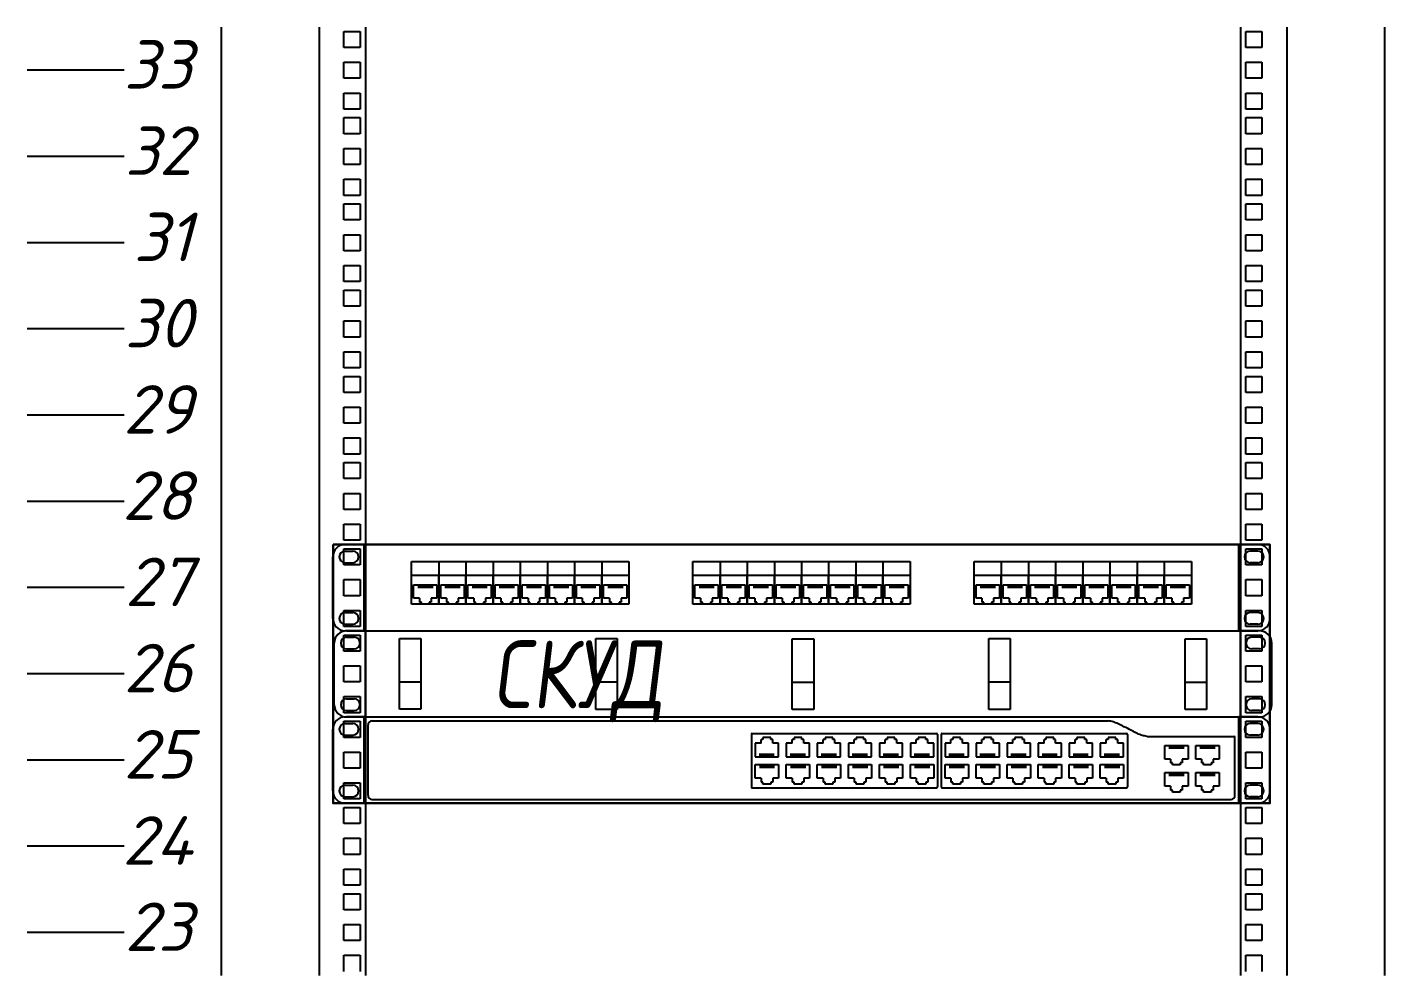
# Model space of a CAD drawing. Header units: millimetres. Extents: x -25459 to 1045457, y -66278 to 462905.
# Drawn here: x 714691 to 721691, y 38635 to 43495 of the extents above; entities that cross this region are included whole.
import ezdxf
from ezdxf.enums import TextEntityAlignment as Align

# ---------------------------------------------------------------- set-up
doc = ezdxf.new("R2010")
doc.units = ezdxf.units.MM
doc.layers.add('_СОТ', color=7, linetype='Continuous')
doc.layers.add('АП_АСУ_ОсновнаяТонкая', color=7, linetype='Continuous', lineweight=25)
doc.styles.add('ISOCPEUR', font='isocpeui.ttf', dxfattribs={"height": 250})
doc.styles.add('ISOCUPER', font='isocpeur.ttf', dxfattribs={"width": 0.85, "oblique": 7})

# ---------------------------------------------------------------- blocks, each defined once
blk = doc.blocks.new('*U77')
at = {"color": 0, "linetype": 'ByBlock', "lineweight": -2}
for p, q in [((0, 1500.15), (0, 1455.7)), ((50.5, 1500.15), (50.5, 1455.7)), ((74.5, 1500.15), (74.5, 1455.7)), ((525.5, 1500.15), (525.5, 1455.7)), ((549.5, 1500.15), (549.5, 1455.7)), ((600, 1455.7), (600, 1500.15)), ((63.35, 1489.65), (63.35, 1497.95)), ((63.35, 1497.95), (71.65, 1497.95)), ((71.65, 1497.95), (71.65, 1489.65)), ((528.35, 1489.65), (528.35, 1497.95)), ((528.35, 1497.95), (536.65, 1497.95)), ((536.65, 1497.95), (536.65, 1489.65)), ((71.65, 1489.65), (63.35, 1489.65)), ((536.65, 1489.65), (528.35, 1489.65)), ((-50, 1477.925), (-100, 1477.925)), ((63.35, 1473.775), (63.35, 1482.075)), ((63.35, 1482.075), (71.65, 1482.075)), ((71.65, 1482.075), (71.65, 1473.775)), ((528.35, 1473.775), (528.35, 1482.075)), ((528.35, 1482.075), (536.65, 1482.075)), ((536.65, 1482.075), (536.65, 1473.775)), ((71.65, 1473.775), (63.35, 1473.775)), ((536.65, 1473.775), (528.35, 1473.775)), ((63.35, 1457.9), (63.35, 1466.2)), ((63.35, 1466.2), (71.65, 1466.2)), ((71.65, 1466.2), (71.65, 1457.9)), ((528.35, 1457.9), (528.35, 1466.2)), ((528.35, 1466.2), (536.65, 1466.2)), ((536.65, 1466.2), (536.65, 1457.9)), ((71.65, 1457.9), (63.35, 1457.9)), ((536.65, 1457.9), (528.35, 1457.9)), ((0, 1455.7), (0, 1411.25)), ((50.5, 1455.7), (50.5, 1411.25)), ((63.35, 1445.2), (63.35, 1453.5)), ((63.35, 1453.5), (71.65, 1453.5)), ((71.65, 1453.5), (71.65, 1445.2)), ((74.5, 1455.7), (74.5, 1411.25)), ((525.5, 1455.7), (525.5, 1411.25)), ((528.35, 1445.2), (528.35, 1453.5)), ((528.35, 1453.5), (536.65, 1453.5)), ((536.65, 1453.5), (536.65, 1445.2)), ((549.5, 1455.7), (549.5, 1411.25)), ((600, 1411.25), (600, 1455.7)), ((71.65, 1445.2), (63.35, 1445.2)), ((536.65, 1445.2), (528.35, 1445.2)), ((63.35, 1429.325), (63.35, 1437.625)), ((63.35, 1437.625), (71.65, 1437.625)), ((71.65, 1437.625), (71.65, 1429.325)), ((528.35, 1429.325), (528.35, 1437.625)), ((528.35, 1437.625), (536.65, 1437.625)), ((536.65, 1437.625), (536.65, 1429.325)), ((-50, 1433.475), (-100, 1433.475)), ((71.65, 1429.325), (63.35, 1429.325)), ((536.65, 1429.325), (528.35, 1429.325)), ((63.35, 1413.45), (63.35, 1421.75)), ((63.35, 1421.75), (71.65, 1421.75)), ((71.65, 1421.75), (71.65, 1413.45)), ((528.35, 1413.45), (528.35, 1421.75)), ((528.35, 1421.75), (536.65, 1421.75)), ((536.65, 1421.75), (536.65, 1413.45)), ((0, 1411.25), (0, 1366.8)), ((50.5, 1411.25), (50.5, 1366.8)), ((71.65, 1413.45), (63.35, 1413.45)), ((63.35, 1400.75), (63.35, 1409.05)), ((63.35, 1409.05), (71.65, 1409.05)), ((71.65, 1409.05), (71.65, 1400.75)), ((74.5, 1411.25), (74.5, 1366.8)), ((525.5, 1411.25), (525.5, 1366.8)), ((536.65, 1413.45), (528.35, 1413.45)), ((528.35, 1400.75), (528.35, 1409.05)), ((528.35, 1409.05), (536.65, 1409.05)), ((536.65, 1409.05), (536.65, 1400.75)), ((549.5, 1411.25), (549.5, 1366.8)), ((600, 1366.8), (600, 1411.25)), ((71.65, 1400.75), (63.35, 1400.75)), ((536.65, 1400.75), (528.35, 1400.75)), ((63.35, 1384.875), (63.35, 1393.175)), ((63.35, 1393.175), (71.65, 1393.175)), ((71.65, 1393.175), (71.65, 1384.875)), ((528.35, 1384.875), (528.35, 1393.175)), ((528.35, 1393.175), (536.65, 1393.175)), ((536.65, 1393.175), (536.65, 1384.875)), ((-50, 1389.025), (-100, 1389.025)), ((71.65, 1384.875), (63.35, 1384.875)), ((536.65, 1384.875), (528.35, 1384.875)), ((63.35, 1369), (63.35, 1377.3)), ((63.35, 1377.3), (71.65, 1377.3)), ((71.65, 1377.3), (71.65, 1369)), ((528.35, 1369), (528.35, 1377.3)), ((528.35, 1377.3), (536.65, 1377.3)), ((536.65, 1377.3), (536.65, 1369)), ((0, 1366.8), (0, 1322.35)), ((50.5, 1366.8), (50.5, 1322.35)), ((71.65, 1369), (63.35, 1369)), ((74.5, 1366.8), (74.5, 1322.35)), ((525.5, 1366.8), (525.5, 1322.35)), ((536.65, 1369), (528.35, 1369)), ((549.5, 1366.8), (549.5, 1322.35)), ((600, 1322.35), (600, 1366.8)), ((63.35, 1356.3), (63.35, 1364.6)), ((63.35, 1364.6), (71.65, 1364.6)), ((71.65, 1364.6), (71.65, 1356.3)), ((528.35, 1356.3), (528.35, 1364.6)), ((528.35, 1364.6), (536.65, 1364.6)), ((536.65, 1364.6), (536.65, 1356.3)), ((71.65, 1356.3), (63.35, 1356.3)), ((536.65, 1356.3), (528.35, 1356.3)), ((-50, 1344.575), (-100, 1344.575)), ((63.35, 1340.425), (63.35, 1348.725)), ((63.35, 1348.725), (71.65, 1348.725)), ((71.65, 1348.725), (71.65, 1340.425)), ((528.35, 1340.425), (528.35, 1348.725)), ((528.35, 1348.725), (536.65, 1348.725)), ((536.65, 1348.725), (536.65, 1340.425)), ((71.65, 1340.425), (63.35, 1340.425)), ((536.65, 1340.425), (528.35, 1340.425)), ((63.35, 1324.55), (63.35, 1332.85)), ((63.35, 1332.85), (71.65, 1332.85)), ((71.65, 1332.85), (71.65, 1324.55)), ((528.35, 1324.55), (528.35, 1332.85)), ((528.35, 1332.85), (536.65, 1332.85)), ((536.65, 1332.85), (536.65, 1324.55)), ((71.65, 1324.55), (63.35, 1324.55)), ((536.65, 1324.55), (528.35, 1324.55)), ((0, 1322.35), (0, 1277.9)), ((50.5, 1322.35), (50.5, 1277.9)), ((63.35, 1311.85), (63.35, 1320.15)), ((63.35, 1320.15), (71.65, 1320.15)), ((71.65, 1320.15), (71.65, 1311.85)), ((74.5, 1322.35), (74.5, 1277.9)), ((525.5, 1322.35), (525.5, 1277.9)), ((528.35, 1311.85), (528.35, 1320.15)), ((528.35, 1320.15), (536.65, 1320.15)), ((536.65, 1320.15), (536.65, 1311.85)), ((549.5, 1322.35), (549.5, 1277.9)), ((600, 1277.9), (600, 1322.35)), ((71.65, 1311.85), (63.35, 1311.85)), ((536.65, 1311.85), (528.35, 1311.85)), ((63.35, 1295.975), (63.35, 1304.275)), ((63.35, 1304.275), (71.65, 1304.275)), ((71.65, 1304.275), (71.65, 1295.975)), ((528.35, 1295.975), (528.35, 1304.275)), ((528.35, 1304.275), (536.65, 1304.275)), ((536.65, 1304.275), (536.65, 1295.975)), ((-50, 1300.125), (-100, 1300.125)), ((71.65, 1295.975), (63.35, 1295.975)), ((536.65, 1295.975), (528.35, 1295.975)), ((63.35, 1280.1), (63.35, 1288.4)), ((63.35, 1288.4), (71.65, 1288.4)), ((71.65, 1288.4), (71.65, 1280.1)), ((528.35, 1280.1), (528.35, 1288.4)), ((528.35, 1288.4), (536.65, 1288.4)), ((536.65, 1288.4), (536.65, 1280.1)), ((0, 1277.9), (0, 1233.45)), ((50.5, 1277.9), (50.5, 1233.45)), ((71.65, 1280.1), (63.35, 1280.1)), ((63.35, 1267.4), (63.35, 1275.7)), ((63.35, 1275.7), (71.65, 1275.7)), ((71.65, 1275.7), (71.65, 1267.4)), ((74.5, 1277.9), (74.5, 1233.45)), ((525.5, 1277.9), (525.5, 1233.45)), ((536.65, 1280.1), (528.35, 1280.1)), ((528.35, 1267.4), (528.35, 1275.7)), ((528.35, 1275.7), (536.65, 1275.7)), ((536.65, 1275.7), (536.65, 1267.4)), ((549.5, 1277.9), (549.5, 1233.45)), ((600, 1233.45), (600, 1277.9)), ((71.65, 1267.4), (63.35, 1267.4)), ((536.65, 1267.4), (528.35, 1267.4)), ((-50, 1255.675), (-100, 1255.675)), ((63.35, 1251.525), (63.35, 1259.825)), ((63.35, 1259.825), (71.65, 1259.825)), ((71.65, 1259.825), (71.65, 1251.525)), ((528.35, 1251.525), (528.35, 1259.825)), ((528.35, 1259.825), (536.65, 1259.825)), ((536.65, 1259.825), (536.65, 1251.525)), ((71.65, 1251.525), (63.35, 1251.525)), ((536.65, 1251.525), (528.35, 1251.525)), ((63.35, 1235.65), (63.35, 1243.95)), ((63.35, 1243.95), (71.65, 1243.95)), ((71.65, 1243.95), (71.65, 1235.65)), ((528.35, 1235.65), (528.35, 1243.95)), ((528.35, 1243.95), (536.65, 1243.95)), ((536.65, 1243.95), (536.65, 1235.65)), ((0, 1233.45), (0, 1189)), ((50.5, 1233.45), (50.5, 1189)), ((71.65, 1235.65), (63.35, 1235.65)), ((74.5, 1233.45), (74.5, 1189)), ((525.5, 1233.45), (525.5, 1189)), ((536.65, 1235.65), (528.35, 1235.65)), ((549.5, 1233.45), (549.5, 1189)), ((600, 1189), (600, 1233.45)), ((63.35, 1222.95), (63.35, 1231.25)), ((63.35, 1231.25), (71.65, 1231.25)), ((71.65, 1231.25), (71.65, 1222.95)), ((528.35, 1222.95), (528.35, 1231.25)), ((528.35, 1231.25), (536.65, 1231.25)), ((536.65, 1231.25), (536.65, 1222.95)), ((71.65, 1222.95), (63.35, 1222.95)), ((536.65, 1222.95), (528.35, 1222.95)), ((-50, 1211.225), (-100, 1211.225)), ((63.35, 1207.075), (63.35, 1215.375)), ((63.35, 1215.375), (71.65, 1215.375)), ((71.65, 1215.375), (71.65, 1207.075)), ((528.35, 1207.075), (528.35, 1215.375)), ((528.35, 1215.375), (536.65, 1215.375)), ((536.65, 1215.375), (536.65, 1207.075)), ((71.65, 1207.075), (63.35, 1207.075)), ((536.65, 1207.075), (528.35, 1207.075)), ((63.35, 1191.2), (63.35, 1199.5)), ((63.35, 1199.5), (71.65, 1199.5)), ((71.65, 1199.5), (71.65, 1191.2)), ((528.35, 1191.2), (528.35, 1199.5)), ((528.35, 1199.5), (536.65, 1199.5)), ((536.65, 1199.5), (536.65, 1191.2)), ((71.65, 1191.2), (63.35, 1191.2)), ((536.65, 1191.2), (528.35, 1191.2)), ((0, 1189), (0, 1144.55)), ((50.5, 1189), (50.5, 1144.55)), ((63.35, 1178.5), (63.35, 1186.8)), ((63.35, 1186.8), (71.65, 1186.8)), ((71.65, 1186.8), (71.65, 1178.5)), ((74.5, 1189), (74.5, 1144.55)), ((525.5, 1189), (525.5, 1144.55)), ((528.35, 1178.5), (528.35, 1186.8)), ((528.35, 1186.8), (536.65, 1186.8)), ((536.65, 1186.8), (536.65, 1178.5)), ((549.5, 1189), (549.5, 1144.55)), ((600, 1144.55), (600, 1189)), ((71.65, 1178.5), (63.35, 1178.5)), ((536.65, 1178.5), (528.35, 1178.5)), ((63.35, 1162.625), (63.35, 1170.925)), ((63.35, 1170.925), (71.65, 1170.925)), ((71.65, 1170.925), (71.65, 1162.625)), ((528.35, 1162.625), (528.35, 1170.925)), ((528.35, 1170.925), (536.65, 1170.925)), ((536.65, 1170.925), (536.65, 1162.625)), ((-50, 1166.775), (-100, 1166.775)), ((71.65, 1162.625), (63.35, 1162.625)), ((536.65, 1162.625), (528.35, 1162.625)), ((63.35, 1146.75), (63.35, 1155.05)), ((63.35, 1155.05), (71.65, 1155.05)), ((71.65, 1155.05), (71.65, 1146.75)), ((528.35, 1146.75), (528.35, 1155.05)), ((528.35, 1155.05), (536.65, 1155.05)), ((536.65, 1155.05), (536.65, 1146.75)), ((0, 1144.55), (0, 1100.1)), ((50.5, 1144.55), (50.5, 1100.1)), ((71.65, 1146.75), (63.35, 1146.75)), ((63.35, 1134.05), (63.35, 1142.35)), ((63.35, 1142.35), (71.65, 1142.35)), ((71.65, 1142.35), (71.65, 1134.05)), ((74.5, 1144.55), (74.5, 1100.1)), ((525.5, 1144.55), (525.5, 1100.1)), ((536.65, 1146.75), (528.35, 1146.75)), ((528.35, 1134.05), (528.35, 1142.35)), ((528.35, 1142.35), (536.65, 1142.35)), ((536.65, 1142.35), (536.65, 1134.05)), ((549.5, 1144.55), (549.5, 1100.1)), ((600, 1100.1), (600, 1144.55)), ((71.65, 1134.05), (63.35, 1134.05)), ((536.65, 1134.05), (528.35, 1134.05)), ((-50, 1122.325), (-100, 1122.325)), ((63.35, 1118.175), (63.35, 1126.475)), ((63.35, 1126.475), (71.65, 1126.475)), ((71.65, 1126.475), (71.65, 1118.175)), ((528.35, 1118.175), (528.35, 1126.475)), ((528.35, 1126.475), (536.65, 1126.475)), ((536.65, 1126.475), (536.65, 1118.175)), ((71.65, 1118.175), (63.35, 1118.175)), ((536.65, 1118.175), (528.35, 1118.175)), ((63.35, 1102.3), (63.35, 1110.6)), ((63.35, 1110.6), (71.65, 1110.6)), ((71.65, 1110.6), (71.65, 1102.3)), ((528.35, 1102.3), (528.35, 1110.6)), ((528.35, 1110.6), (536.65, 1110.6)), ((536.65, 1110.6), (536.65, 1102.3)), ((0, 1100.1), (0, 1055.65)), ((50.5, 1100.1), (50.5, 1055.65)), ((71.65, 1102.3), (63.35, 1102.3)), ((74.5, 1100.1), (74.5, 1055.65)), ((525.5, 1100.1), (525.5, 1055.65)), ((536.65, 1102.3), (528.35, 1102.3)), ((549.5, 1100.1), (549.5, 1055.65)), ((600, 1055.65), (600, 1100.1)), ((63.35, 1089.6), (63.35, 1097.9)), ((63.35, 1097.9), (71.65, 1097.9)), ((71.65, 1097.9), (71.65, 1089.6)), ((528.35, 1089.6), (528.35, 1097.9)), ((528.35, 1097.9), (536.65, 1097.9)), ((536.65, 1097.9), (536.65, 1089.6)), ((71.65, 1089.6), (63.35, 1089.6)), ((536.65, 1089.6), (528.35, 1089.6)), ((63.35, 1073.725), (63.35, 1082.025)), ((63.35, 1082.025), (71.65, 1082.025)), ((71.65, 1082.025), (71.65, 1073.725)), ((528.35, 1073.725), (528.35, 1082.025)), ((528.35, 1082.025), (536.65, 1082.025)), ((536.65, 1082.025), (536.65, 1073.725)), ((-50, 1077.875), (-100, 1077.875)), ((71.65, 1073.725), (63.35, 1073.725)), ((536.65, 1073.725), (528.35, 1073.725)), ((63.35, 1057.85), (63.35, 1066.15)), ((63.35, 1066.15), (71.65, 1066.15)), ((71.65, 1066.15), (71.65, 1057.85)), ((528.35, 1057.85), (528.35, 1066.15)), ((528.35, 1066.15), (536.65, 1066.15)), ((536.65, 1066.15), (536.65, 1057.85)), ((71.65, 1057.85), (63.35, 1057.85)), ((536.65, 1057.85), (528.35, 1057.85)), ((0, 1055.65), (0, 1011.2)), ((50.5, 1055.65), (50.5, 1011.2)), ((63.35, 1045.15), (63.35, 1053.45)), ((63.35, 1053.45), (71.65, 1053.45)), ((71.65, 1053.45), (71.65, 1045.15)), ((74.5, 1055.65), (74.5, 1011.2)), ((525.5, 1055.65), (525.5, 1011.2)), ((528.35, 1045.15), (528.35, 1053.45)), ((528.35, 1053.45), (536.65, 1053.45)), ((536.65, 1053.45), (536.65, 1045.15)), ((549.5, 1055.65), (549.5, 1011.2)), ((600, 1011.2), (600, 1055.65)), ((71.65, 1045.15), (63.35, 1045.15)), ((536.65, 1045.15), (528.35, 1045.15)), ((63.35, 1029.275), (63.35, 1037.575)), ((63.35, 1037.575), (71.65, 1037.575)), ((71.65, 1037.575), (71.65, 1029.275)), ((528.35, 1029.275), (528.35, 1037.575)), ((528.35, 1037.575), (536.65, 1037.575)), ((536.65, 1037.575), (536.65, 1029.275)), ((-50, 1033.425), (-100, 1033.425)), ((71.65, 1029.275), (63.35, 1029.275)), ((536.65, 1029.275), (528.35, 1029.275)), ((63.35, 1013.4), (63.35, 1021.7)), ((63.35, 1021.7), (71.65, 1021.7)), ((71.65, 1021.7), (71.65, 1013.4)), ((528.35, 1013.4), (528.35, 1021.7)), ((528.35, 1021.7), (536.65, 1021.7)), ((536.65, 1021.7), (536.65, 1013.4))]:
    blk.add_line(p, q, dxfattribs=at)
blk = doc.blocks.new("19'' маркер юнита")
at = {"color": 0, "linetype": 'ByBlock', "lineweight": -2, "style": 'ISOCPEUR', "oblique": 15, "flags": 8}
blk.add_attdef('#', text='', height=25, dxfattribs=at).set_placement((35, 3), align=Align.MIDDLE_RIGHT)
blk = doc.blocks.new('*U75')
at = {"color": 0, "linetype": 'ByBlock', "lineweight": -2}
for p, q in [((164.69, 22.22), (174.5, 22.22)), ((174.5, -22.23), (174.5, 22.22)), ((174.5, 22.22), (625.5, 22.22)), ((625.5, -22.23), (625.5, 22.22)), ((635.31, 22.22), (625.5, 22.22)), ((158.34, -15.88), (158.34, 15.87)), ((164.69, 18.87), (168.65, 18.87)), ((635.31, 18.87), (631.35, 18.87)), ((641.66, -15.88), (641.66, 15.87)), ((164.69, 12.87), (168.65, 12.87)), ((199, 6.5), (199, 13.5)), ((199, 13.5), (213, 13.5)), ((213, 13.5), (213, 6.5)), ((213, 13.5), (227, 13.5)), ((227, 13.5), (227, 6.5)), ((227, 13.5), (241, 13.5)), ((241, 13.5), (241, 6.5)), ((241, 13.5), (255, 13.5)), ((255, 13.5), (255, 6.5)), ((255, 13.5), (269, 13.5)), ((269, 13.5), (269, 6.5)), ((269, 13.5), (283, 13.5)), ((283, 13.5), (283, 6.5)), ((283, 13.5), (297, 13.5)), ((297, 13.5), (297, 6.5)), ((297, 13.5), (311, 13.5)), ((311, 13.5), (311, 6.5)), ((344, 13.5), (358, 13.5)), ((344, 6.5), (344, 13.5)), ((358, 13.5), (372, 13.5)), ((358, 13.5), (358, 6.5)), ((372, 13.5), (386, 13.5)), ((372, 13.5), (372, 6.5)), ((386, 13.5), (400, 13.5)), ((386, 13.5), (386, 6.5)), ((400, 13.5), (414, 13.5)), ((400, 13.5), (400, 6.5)), ((414, 13.5), (428, 13.5)), ((414, 13.5), (414, 6.5)), ((428, 13.5), (442, 13.5)), ((428, 13.5), (428, 6.5)), ((442, 13.5), (456, 13.5)), ((442, 13.5), (442, 6.5)), ((456, 13.5), (456, 6.5)), ((489, 6.5), (489, 13.5)), ((489, 13.5), (503, 13.5)), ((503, 13.5), (503, 6.5)), ((503, 13.5), (517, 13.5)), ((517, 13.5), (517, 6.5)), ((517, 13.5), (531, 13.5)), ((531, 13.5), (531, 6.5)), ((531, 13.5), (545, 13.5)), ((545, 13.5), (545, 6.5)), ((545, 13.5), (559, 13.5)), ((559, 13.5), (559, 6.5)), ((559, 13.5), (573, 13.5)), ((573, 13.5), (573, 6.5)), ((573, 13.5), (587, 13.5)), ((587, 13.5), (587, 6.5)), ((587, 13.5), (601, 13.5)), ((601, 13.5), (601, 6.5)), ((635.31, 12.87), (631.35, 12.87)), ((199, 6.5), (213, 6.5)), ((199, -8.5), (199, 6.5)), ((200, -2), (200, 1.5)), ((200, -5.5), (200, 1.5)), ((200, 1.5), (212, 1.5)), ((202.5, 1.5), (202.5, -0.25)), ((203.5, 1.5), (203.5, -0.25)), ((204.5, 1.5), (204.5, -0.25)), ((205.5, 1.5), (205.5, -0.25)), ((206.5, 1.5), (206.5, -0.25)), ((207.5, 1.5), (207.5, -0.25)), ((208.5, 1.5), (208.5, -0.25)), ((209.5, 1.5), (209.5, -0.25)), ((212, 1.5), (212, -5.5)), ((213, 6.5), (227, 6.5)), ((213, -8.5), (213, 6.5)), ((213, 6.5), (213, -8.5)), ((214, -2), (214, 1.5)), ((214, -5.5), (214, 1.5)), ((214, 1.5), (226, 1.5)), ((216.5, 1.5), (216.5, -0.25)), ((217.5, 1.5), (217.5, -0.25)), ((218.5, 1.5), (218.5, -0.25)), ((219.5, 1.5), (219.5, -0.25)), ((220.5, 1.5), (220.5, -0.25)), ((221.5, 1.5), (221.5, -0.25)), ((222.5, 1.5), (222.5, -0.25)), ((223.5, 1.5), (223.5, -0.25)), ((226, 1.5), (226, -5.5)), ((227, 6.5), (241, 6.5)), ((227, -8.5), (227, 6.5)), ((227, 6.5), (227, -8.5)), ((228, -2), (228, 1.5)), ((228, -5.5), (228, 1.5)), ((228, 1.5), (240, 1.5)), ((230.5, 1.5), (230.5, -0.25)), ((231.5, 1.5), (231.5, -0.25)), ((232.5, 1.5), (232.5, -0.25)), ((233.5, 1.5), (233.5, -0.25)), ((234.5, 1.5), (234.5, -0.25)), ((235.5, 1.5), (235.5, -0.25)), ((236.5, 1.5), (236.5, -0.25)), ((237.5, 1.5), (237.5, -0.25)), ((240, 1.5), (240, -5.5)), ((241, 6.5), (255, 6.5)), ((241, -8.5), (241, 6.5)), ((241, 6.5), (241, -8.5)), ((242, -2), (242, 1.5)), ((242, -5.5), (242, 1.5)), ((242, 1.5), (254, 1.5)), ((244.5, 1.5), (244.5, -0.25)), ((245.5, 1.5), (245.5, -0.25)), ((246.5, 1.5), (246.5, -0.25)), ((247.5, 1.5), (247.5, -0.25)), ((248.5, 1.5), (248.5, -0.25)), ((249.5, 1.5), (249.5, -0.25)), ((250.5, 1.5), (250.5, -0.25)), ((251.5, 1.5), (251.5, -0.25)), ((254, 1.5), (254, -5.5)), ((255, 6.5), (255, -8.5)), ((255, 6.5), (269, 6.5)), ((255, -8.5), (255, 6.5)), ((256, -2), (256, 1.5)), ((256, -5.5), (256, 1.5)), ((256, 1.5), (268, 1.5)), ((258.5, 1.5), (258.5, -0.25)), ((259.5, 1.5), (259.5, -0.25)), ((260.5, 1.5), (260.5, -0.25)), ((261.5, 1.5), (261.5, -0.25)), ((262.5, 1.5), (262.5, -0.25)), ((263.5, 1.5), (263.5, -0.25)), ((264.5, 1.5), (264.5, -0.25)), ((265.5, 1.5), (265.5, -0.25)), ((268, 1.5), (268, -5.5)), ((269, 6.5), (269, -8.5)), ((269, 6.5), (283, 6.5)), ((269, -8.5), (269, 6.5)), ((270, -2), (270, 1.5)), ((270, -5.5), (270, 1.5)), ((270, 1.5), (282, 1.5)), ((272.5, 1.5), (272.5, -0.25)), ((273.5, 1.5), (273.5, -0.25)), ((274.5, 1.5), (274.5, -0.25)), ((275.5, 1.5), (275.5, -0.25)), ((276.5, 1.5), (276.5, -0.25)), ((277.5, 1.5), (277.5, -0.25)), ((278.5, 1.5), (278.5, -0.25)), ((279.5, 1.5), (279.5, -0.25)), ((282, 1.5), (282, -5.5)), ((283, 6.5), (297, 6.5)), ((283, -8.5), (283, 6.5)), ((283, 6.5), (283, -8.5)), ((284, -2), (284, 1.5)), ((284, -5.5), (284, 1.5)), ((284, 1.5), (296, 1.5)), ((286.5, 1.5), (286.5, -0.25)), ((287.5, 1.5), (287.5, -0.25)), ((288.5, 1.5), (288.5, -0.25)), ((289.5, 1.5), (289.5, -0.25)), ((290.5, 1.5), (290.5, -0.25)), ((291.5, 1.5), (291.5, -0.25)), ((292.5, 1.5), (292.5, -0.25)), ((293.5, 1.5), (293.5, -0.25)), ((296, 1.5), (296, -5.5)), ((297, 6.5), (297, -8.5)), ((297, 6.5), (311, 6.5)), ((297, -8.5), (297, 6.5)), ((298, -2), (298, 1.5)), ((298, -5.5), (298, 1.5)), ((298, 1.5), (310, 1.5)), ((300.5, 1.5), (300.5, -0.25)), ((301.5, 1.5), (301.5, -0.25)), ((302.5, 1.5), (302.5, -0.25)), ((303.5, 1.5), (303.5, -0.25)), ((304.5, 1.5), (304.5, -0.25)), ((305.5, 1.5), (305.5, -0.25)), ((306.5, 1.5), (306.5, -0.25)), ((307.5, 1.5), (307.5, -0.25)), ((310, 1.5), (310, -5.5)), ((311, 6.5), (311, -8.5)), ((344, 6.5), (358, 6.5)), ((344, -8.5), (344, 6.5)), ((345, -2), (345, 1.5)), ((345, -5.5), (345, 1.5)), ((345, 1.5), (357, 1.5)), ((347.5, 1.5), (347.5, -0.25)), ((348.5, 1.5), (348.5, -0.25)), ((349.5, 1.5), (349.5, -0.25)), ((350.5, 1.5), (350.5, -0.25)), ((351.5, 1.5), (351.5, -0.25)), ((352.5, 1.5), (352.5, -0.25)), ((353.5, 1.5), (353.5, -0.25)), ((354.5, 1.5), (354.5, -0.25)), ((357, 1.5), (357, -5.5)), ((358, 6.5), (358, -8.5)), ((358, 6.5), (372, 6.5)), ((358, -8.5), (358, 6.5)), ((359, -2), (359, 1.5)), ((359, -5.5), (359, 1.5)), ((359, 1.5), (371, 1.5)), ((361.5, 1.5), (361.5, -0.25)), ((362.5, 1.5), (362.5, -0.25)), ((363.5, 1.5), (363.5, -0.25)), ((364.5, 1.5), (364.5, -0.25)), ((365.5, 1.5), (365.5, -0.25)), ((366.5, 1.5), (366.5, -0.25)), ((367.5, 1.5), (367.5, -0.25)), ((368.5, 1.5), (368.5, -0.25)), ((371, 1.5), (371, -5.5)), ((372, 6.5), (372, -8.5)), ((372, 6.5), (386, 6.5)), ((372, -8.5), (372, 6.5)), ((373, -2), (373, 1.5)), ((373, -5.5), (373, 1.5)), ((373, 1.5), (385, 1.5)), ((375.5, 1.5), (375.5, -0.25)), ((376.5, 1.5), (376.5, -0.25)), ((377.5, 1.5), (377.5, -0.25)), ((378.5, 1.5), (378.5, -0.25)), ((379.5, 1.5), (379.5, -0.25)), ((380.5, 1.5), (380.5, -0.25)), ((381.5, 1.5), (381.5, -0.25)), ((382.5, 1.5), (382.5, -0.25)), ((385, 1.5), (385, -5.5)), ((386, 6.5), (386, -8.5)), ((386, 6.5), (400, 6.5)), ((386, -8.5), (386, 6.5)), ((387, -2), (387, 1.5)), ((387, -5.5), (387, 1.5)), ((387, 1.5), (399, 1.5)), ((389.5, 1.5), (389.5, -0.25)), ((390.5, 1.5), (390.5, -0.25)), ((391.5, 1.5), (391.5, -0.25)), ((392.5, 1.5), (392.5, -0.25)), ((393.5, 1.5), (393.5, -0.25)), ((394.5, 1.5), (394.5, -0.25)), ((395.5, 1.5), (395.5, -0.25)), ((396.5, 1.5), (396.5, -0.25)), ((399, 1.5), (399, -5.5)), ((400, 6.5), (414, 6.5)), ((400, -8.5), (400, 6.5)), ((400, 6.5), (400, -8.5)), ((401, -2), (401, 1.5)), ((401, -5.5), (401, 1.5)), ((401, 1.5), (413, 1.5)), ((403.5, 1.5), (403.5, -0.25)), ((404.5, 1.5), (404.5, -0.25)), ((405.5, 1.5), (405.5, -0.25)), ((406.5, 1.5), (406.5, -0.25)), ((407.5, 1.5), (407.5, -0.25)), ((408.5, 1.5), (408.5, -0.25)), ((409.5, 1.5), (409.5, -0.25)), ((410.5, 1.5), (410.5, -0.25)), ((413, 1.5), (413, -5.5)), ((414, 6.5), (428, 6.5)), ((414, -8.5), (414, 6.5)), ((414, 6.5), (414, -8.5)), ((415, -2), (415, 1.5)), ((415, -5.5), (415, 1.5)), ((415, 1.5), (427, 1.5)), ((417.5, 1.5), (417.5, -0.25)), ((418.5, 1.5), (418.5, -0.25)), ((419.5, 1.5), (419.5, -0.25)), ((420.5, 1.5), (420.5, -0.25)), ((421.5, 1.5), (421.5, -0.25)), ((422.5, 1.5), (422.5, -0.25)), ((423.5, 1.5), (423.5, -0.25)), ((424.5, 1.5), (424.5, -0.25)), ((427, 1.5), (427, -5.5)), ((428, 6.5), (428, -8.5)), ((428, 6.5), (442, 6.5)), ((428, -8.5), (428, 6.5)), ((429, -2), (429, 1.5)), ((429, -5.5), (429, 1.5)), ((429, 1.5), (441, 1.5)), ((431.5, 1.5), (431.5, -0.25)), ((432.5, 1.5), (432.5, -0.25)), ((433.5, 1.5), (433.5, -0.25)), ((434.5, 1.5), (434.5, -0.25)), ((435.5, 1.5), (435.5, -0.25)), ((436.5, 1.5), (436.5, -0.25)), ((437.5, 1.5), (437.5, -0.25)), ((438.5, 1.5), (438.5, -0.25)), ((441, 1.5), (441, -5.5)), ((442, 6.5), (456, 6.5)), ((442, -8.5), (442, 6.5)), ((442, 6.5), (442, -8.5)), ((443, -2), (443, 1.5)), ((443, -5.5), (443, 1.5)), ((443, 1.5), (455, 1.5)), ((445.5, 1.5), (445.5, -0.25)), ((446.5, 1.5), (446.5, -0.25)), ((447.5, 1.5), (447.5, -0.25)), ((448.5, 1.5), (448.5, -0.25)), ((449.5, 1.5), (449.5, -0.25)), ((450.5, 1.5), (450.5, -0.25)), ((451.5, 1.5), (451.5, -0.25)), ((452.5, 1.5), (452.5, -0.25)), ((455, 1.5), (455, -5.5)), ((456, 6.5), (456, -8.5)), ((489, 6.5), (503, 6.5)), ((489, -8.5), (489, 6.5)), ((490, -2), (490, 1.5)), ((490, -5.5), (490, 1.5)), ((490, 1.5), (502, 1.5)), ((492.5, 1.5), (492.5, -0.25)), ((493.5, 1.5), (493.5, -0.25)), ((494.5, 1.5), (494.5, -0.25)), ((495.5, 1.5), (495.5, -0.25)), ((496.5, 1.5), (496.5, -0.25)), ((497.5, 1.5), (497.5, -0.25)), ((498.5, 1.5), (498.5, -0.25)), ((499.5, 1.5), (499.5, -0.25)), ((502, 1.5), (502, -5.5)), ((503, 6.5), (517, 6.5)), ((503, -8.5), (503, 6.5)), ((503, 6.5), (503, -8.5)), ((504, -2), (504, 1.5)), ((504, -5.5), (504, 1.5)), ((504, 1.5), (516, 1.5)), ((506.5, 1.5), (506.5, -0.25)), ((507.5, 1.5), (507.5, -0.25)), ((508.5, 1.5), (508.5, -0.25)), ((509.5, 1.5), (509.5, -0.25)), ((510.5, 1.5), (510.5, -0.25)), ((511.5, 1.5), (511.5, -0.25)), ((512.5, 1.5), (512.5, -0.25)), ((513.5, 1.5), (513.5, -0.25)), ((516, 1.5), (516, -5.5)), ((517, 6.5), (531, 6.5)), ((517, -8.5), (517, 6.5)), ((517, 6.5), (517, -8.5)), ((518, -2), (518, 1.5)), ((518, -5.5), (518, 1.5)), ((518, 1.5), (530, 1.5)), ((520.5, 1.5), (520.5, -0.25)), ((521.5, 1.5), (521.5, -0.25)), ((522.5, 1.5), (522.5, -0.25)), ((523.5, 1.5), (523.5, -0.25)), ((524.5, 1.5), (524.5, -0.25)), ((525.5, 1.5), (525.5, -0.25)), ((526.5, 1.5), (526.5, -0.25)), ((527.5, 1.5), (527.5, -0.25)), ((530, 1.5), (530, -5.5)), ((531, 6.5), (545, 6.5)), ((531, -8.5), (531, 6.5)), ((531, 6.5), (531, -8.5)), ((532, -2), (532, 1.5)), ((532, -5.5), (532, 1.5)), ((532, 1.5), (544, 1.5)), ((534.5, 1.5), (534.5, -0.25)), ((535.5, 1.5), (535.5, -0.25)), ((536.5, 1.5), (536.5, -0.25)), ((537.5, 1.5), (537.5, -0.25)), ((538.5, 1.5), (538.5, -0.25)), ((539.5, 1.5), (539.5, -0.25)), ((540.5, 1.5), (540.5, -0.25)), ((541.5, 1.5), (541.5, -0.25)), ((544, 1.5), (544, -5.5)), ((545, 6.5), (545, -8.5)), ((545, 6.5), (559, 6.5)), ((545, -8.5), (545, 6.5)), ((546, -2), (546, 1.5)), ((546, -5.5), (546, 1.5)), ((546, 1.5), (558, 1.5)), ((548.5, 1.5), (548.5, -0.25)), ((549.5, 1.5), (549.5, -0.25)), ((550.5, 1.5), (550.5, -0.25)), ((551.5, 1.5), (551.5, -0.25)), ((552.5, 1.5), (552.5, -0.25)), ((553.5, 1.5), (553.5, -0.25)), ((554.5, 1.5), (554.5, -0.25)), ((555.5, 1.5), (555.5, -0.25)), ((558, 1.5), (558, -5.5)), ((559, 6.5), (559, -8.5)), ((559, 6.5), (573, 6.5)), ((559, -8.5), (559, 6.5)), ((560, -2), (560, 1.5)), ((560, -5.5), (560, 1.5)), ((560, 1.5), (572, 1.5)), ((562.5, 1.5), (562.5, -0.25)), ((563.5, 1.5), (563.5, -0.25)), ((564.5, 1.5), (564.5, -0.25)), ((565.5, 1.5), (565.5, -0.25)), ((566.5, 1.5), (566.5, -0.25)), ((567.5, 1.5), (567.5, -0.25)), ((568.5, 1.5), (568.5, -0.25)), ((569.5, 1.5), (569.5, -0.25)), ((572, 1.5), (572, -5.5)), ((573, 6.5), (587, 6.5)), ((573, -8.5), (573, 6.5)), ((573, 6.5), (573, -8.5)), ((574, -2), (574, 1.5)), ((574, -5.5), (574, 1.5)), ((574, 1.5), (586, 1.5)), ((576.5, 1.5), (576.5, -0.25)), ((577.5, 1.5), (577.5, -0.25)), ((578.5, 1.5), (578.5, -0.25)), ((579.5, 1.5), (579.5, -0.25)), ((580.5, 1.5), (580.5, -0.25)), ((581.5, 1.5), (581.5, -0.25)), ((582.5, 1.5), (582.5, -0.25)), ((583.5, 1.5), (583.5, -0.25)), ((586, 1.5), (586, -5.5)), ((587, 6.5), (587, -8.5)), ((587, 6.5), (601, 6.5)), ((587, -8.5), (587, 6.5)), ((588, -2), (588, 1.5)), ((588, -5.5), (588, 1.5)), ((588, 1.5), (600, 1.5)), ((590.5, 1.5), (590.5, -0.25)), ((591.5, 1.5), (591.5, -0.25)), ((592.5, 1.5), (592.5, -0.25)), ((593.5, 1.5), (593.5, -0.25)), ((594.5, 1.5), (594.5, -0.25)), ((595.5, 1.5), (595.5, -0.25)), ((596.5, 1.5), (596.5, -0.25)), ((597.5, 1.5), (597.5, -0.25)), ((600, 1.5), (600, -5.5)), ((601, 6.5), (601, -8.5)), ((203, -5.5), (200, -5.5)), ((203, -5.5), (203, -7.5)), ((209, -5.5), (209, -7.5)), ((212, -5.5), (209, -5.5)), ((217, -5.5), (214, -5.5)), ((217, -5.5), (217, -7.5)), ((223, -5.5), (223, -7.5)), ((226, -5.5), (223, -5.5)), ((231, -5.5), (228, -5.5)), ((231, -5.5), (231, -7.5)), ((237, -5.5), (237, -7.5)), ((240, -5.5), (237, -5.5)), ((245, -5.5), (242, -5.5)), ((245, -5.5), (245, -7.5)), ((251, -5.5), (251, -7.5)), ((254, -5.5), (251, -5.5)), ((259, -5.5), (256, -5.5)), ((259, -5.5), (259, -7.5)), ((265, -5.5), (265, -7.5)), ((268, -5.5), (265, -5.5)), ((273, -5.5), (270, -5.5)), ((273, -5.5), (273, -7.5)), ((279, -5.5), (279, -7.5)), ((282, -5.5), (279, -5.5)), ((287, -5.5), (284, -5.5)), ((287, -5.5), (287, -7.5)), ((293, -5.5), (293, -7.5)), ((296, -5.5), (293, -5.5)), ((301, -5.5), (298, -5.5)), ((301, -5.5), (301, -7.5)), ((307, -5.5), (307, -7.5)), ((310, -5.5), (307, -5.5)), ((348, -5.5), (345, -5.5)), ((348, -5.5), (348, -7.5)), ((354, -5.5), (354, -7.5)), ((357, -5.5), (354, -5.5)), ((362, -5.5), (359, -5.5)), ((362, -5.5), (362, -7.5)), ((368, -5.5), (368, -7.5)), ((371, -5.5), (368, -5.5)), ((376, -5.5), (373, -5.5)), ((376, -5.5), (376, -7.5)), ((382, -5.5), (382, -7.5)), ((385, -5.5), (382, -5.5)), ((390, -5.5), (387, -5.5)), ((390, -5.5), (390, -7.5)), ((396, -5.5), (396, -7.5)), ((399, -5.5), (396, -5.5)), ((404, -5.5), (401, -5.5)), ((404, -5.5), (404, -7.5)), ((410, -5.5), (410, -7.5)), ((413, -5.5), (410, -5.5)), ((418, -5.5), (415, -5.5)), ((418, -5.5), (418, -7.5)), ((424, -5.5), (424, -7.5)), ((427, -5.5), (424, -5.5)), ((432, -5.5), (429, -5.5)), ((432, -5.5), (432, -7.5)), ((438, -5.5), (438, -7.5)), ((441, -5.5), (438, -5.5)), ((446, -5.5), (443, -5.5)), ((446, -5.5), (446, -7.5)), ((452, -5.5), (452, -7.5)), ((455, -5.5), (452, -5.5)), ((493, -5.5), (490, -5.5)), ((493, -5.5), (493, -7.5)), ((499, -5.5), (499, -7.5)), ((502, -5.5), (499, -5.5)), ((507, -5.5), (504, -5.5)), ((507, -5.5), (507, -7.5)), ((513, -5.5), (513, -7.5)), ((516, -5.5), (513, -5.5)), ((521, -5.5), (518, -5.5)), ((521, -5.5), (521, -7.5)), ((527, -5.5), (527, -7.5)), ((530, -5.5), (527, -5.5)), ((535, -5.5), (532, -5.5)), ((535, -5.5), (535, -7.5)), ((541, -5.5), (541, -7.5)), ((544, -5.5), (541, -5.5)), ((549, -5.5), (546, -5.5)), ((549, -5.5), (549, -7.5)), ((555, -5.5), (555, -7.5)), ((558, -5.5), (555, -5.5)), ((563, -5.5), (560, -5.5)), ((563, -5.5), (563, -7.5)), ((569, -5.5), (569, -7.5)), ((572, -5.5), (569, -5.5)), ((577, -5.5), (574, -5.5)), ((577, -5.5), (577, -7.5)), ((583, -5.5), (583, -7.5)), ((586, -5.5), (583, -5.5)), ((591, -5.5), (588, -5.5)), ((591, -5.5), (591, -7.5)), ((597, -5.5), (597, -7.5)), ((600, -5.5), (597, -5.5)), ((164.69, -12.88), (168.65, -12.88)), ((213, -8.5), (199, -8.5)), ((204, -7.5), (203, -7.5)), ((204, -8.5), (204, -7.5)), ((208, -8.5), (204, -8.5)), ((208, -7.5), (208, -8.5)), ((209, -7.5), (208, -7.5)), ((227, -8.5), (213, -8.5)), ((218, -7.5), (217, -7.5)), ((218, -8.5), (218, -7.5)), ((222, -8.5), (218, -8.5)), ((222, -7.5), (222, -8.5)), ((223, -7.5), (222, -7.5)), ((241, -8.5), (227, -8.5)), ((232, -7.5), (231, -7.5)), ((232, -8.5), (232, -7.5)), ((236, -8.5), (232, -8.5)), ((236, -7.5), (236, -8.5)), ((237, -7.5), (236, -7.5)), ((255, -8.5), (241, -8.5)), ((246, -7.5), (245, -7.5)), ((246, -8.5), (246, -7.5)), ((250, -8.5), (246, -8.5)), ((250, -7.5), (250, -8.5)), ((251, -7.5), (250, -7.5)), ((269, -8.5), (255, -8.5)), ((260, -7.5), (259, -7.5)), ((260, -8.5), (260, -7.5)), ((264, -8.5), (260, -8.5)), ((264, -7.5), (264, -8.5)), ((265, -7.5), (264, -7.5)), ((283, -8.5), (269, -8.5)), ((274, -7.5), (273, -7.5)), ((274, -8.5), (274, -7.5)), ((278, -8.5), (274, -8.5)), ((278, -7.5), (278, -8.5)), ((279, -7.5), (278, -7.5)), ((297, -8.5), (283, -8.5)), ((288, -7.5), (287, -7.5)), ((288, -8.5), (288, -7.5)), ((292, -8.5), (288, -8.5)), ((292, -7.5), (292, -8.5)), ((293, -7.5), (292, -7.5)), ((311, -8.5), (297, -8.5)), ((302, -7.5), (301, -7.5)), ((302, -8.5), (302, -7.5)), ((306, -8.5), (302, -8.5)), ((306, -7.5), (306, -8.5)), ((307, -7.5), (306, -7.5)), ((358, -8.5), (344, -8.5)), ((349, -7.5), (348, -7.5)), ((349, -8.5), (349, -7.5)), ((353, -8.5), (349, -8.5)), ((353, -7.5), (353, -8.5)), ((354, -7.5), (353, -7.5)), ((372, -8.5), (358, -8.5)), ((363, -7.5), (362, -7.5)), ((363, -8.5), (363, -7.5)), ((367, -8.5), (363, -8.5)), ((367, -7.5), (367, -8.5)), ((368, -7.5), (367, -7.5)), ((386, -8.5), (372, -8.5)), ((377, -7.5), (376, -7.5)), ((377, -8.5), (377, -7.5)), ((381, -8.5), (377, -8.5)), ((381, -7.5), (381, -8.5)), ((382, -7.5), (381, -7.5)), ((400, -8.5), (386, -8.5)), ((391, -7.5), (390, -7.5)), ((391, -8.5), (391, -7.5)), ((395, -8.5), (391, -8.5)), ((395, -7.5), (395, -8.5)), ((396, -7.5), (395, -7.5)), ((414, -8.5), (400, -8.5)), ((405, -7.5), (404, -7.5)), ((405, -8.5), (405, -7.5)), ((409, -8.5), (405, -8.5)), ((409, -7.5), (409, -8.5)), ((410, -7.5), (409, -7.5)), ((428, -8.5), (414, -8.5)), ((419, -7.5), (418, -7.5)), ((419, -8.5), (419, -7.5)), ((423, -8.5), (419, -8.5)), ((423, -7.5), (423, -8.5)), ((424, -7.5), (423, -7.5)), ((442, -8.5), (428, -8.5)), ((433, -7.5), (432, -7.5)), ((433, -8.5), (433, -7.5)), ((437, -8.5), (433, -8.5)), ((437, -7.5), (437, -8.5)), ((438, -7.5), (437, -7.5)), ((456, -8.5), (442, -8.5)), ((447, -7.5), (446, -7.5)), ((447, -8.5), (447, -7.5)), ((451, -8.5), (447, -8.5)), ((451, -7.5), (451, -8.5)), ((452, -7.5), (451, -7.5)), ((503, -8.5), (489, -8.5)), ((494, -7.5), (493, -7.5)), ((494, -8.5), (494, -7.5)), ((498, -8.5), (494, -8.5)), ((498, -7.5), (498, -8.5)), ((499, -7.5), (498, -7.5)), ((517, -8.5), (503, -8.5)), ((508, -7.5), (507, -7.5)), ((508, -8.5), (508, -7.5)), ((512, -8.5), (508, -8.5)), ((512, -7.5), (512, -8.5)), ((513, -7.5), (512, -7.5)), ((531, -8.5), (517, -8.5)), ((522, -7.5), (521, -7.5)), ((522, -8.5), (522, -7.5)), ((526, -8.5), (522, -8.5)), ((526, -7.5), (526, -8.5)), ((527, -7.5), (526, -7.5)), ((545, -8.5), (531, -8.5)), ((536, -7.5), (535, -7.5)), ((536, -8.5), (536, -7.5)), ((540, -8.5), (536, -8.5)), ((540, -7.5), (540, -8.5)), ((541, -7.5), (540, -7.5)), ((559, -8.5), (545, -8.5)), ((550, -7.5), (549, -7.5)), ((550, -8.5), (550, -7.5)), ((554, -8.5), (550, -8.5)), ((554, -7.5), (554, -8.5)), ((555, -7.5), (554, -7.5)), ((573, -8.5), (559, -8.5)), ((564, -7.5), (563, -7.5)), ((564, -8.5), (564, -7.5)), ((568, -8.5), (564, -8.5)), ((568, -7.5), (568, -8.5)), ((569, -7.5), (568, -7.5)), ((587, -8.5), (573, -8.5)), ((578, -7.5), (577, -7.5)), ((578, -8.5), (578, -7.5)), ((582, -8.5), (578, -8.5)), ((582, -7.5), (582, -8.5)), ((583, -7.5), (582, -7.5)), ((601, -8.5), (587, -8.5)), ((592, -7.5), (591, -7.5)), ((592, -8.5), (592, -7.5)), ((596, -8.5), (592, -8.5)), ((596, -7.5), (596, -8.5)), ((597, -7.5), (596, -7.5)), ((635.31, -12.88), (631.35, -12.88)), ((164.69, -18.88), (168.65, -18.88)), ((635.31, -18.88), (631.35, -18.88)), ((174.5, -22.23), (164.69, -22.23)), ((174.5, -22.23), (625.5, -22.23)), ((625.5, -22.23), (635.31, -22.23))]:
    blk.add_line(p, q, dxfattribs=at)
for centre, radius, start, end in [((164.69, 15.87), 6.35, 90, 180), ((635.31, 15.87), 6.35, 0, 90), ((164.69, 15.87), 3, 90, 270), ((168.65, 15.87), 3, 270, 90), ((631.35, 15.87), 3, 90, 270), ((635.31, 15.87), 3, 270, 90), ((164.69, -15.88), 3, 90, 270), ((168.65, -15.88), 3, 270, 90), ((631.35, -15.88), 3, 90, 270), ((635.31, -15.88), 3, 270, 90), ((164.69, -15.88), 6.35, 180, 270), ((635.31, -15.88), 6.35, 270, 0)]:
    blk.add_arc(centre, radius, start, end, dxfattribs=at)
at = {"color": 0, "lineweight": -2, "style": 'ISOCPEUR', "oblique": 15, "flags": 8}
blk.add_attdef('НАИМЕНОВАНИЕ', text='', height=25, dxfattribs=at).set_placement((750, 10.69), align=Align.MIDDLE_LEFT)
blk = doc.blocks.new('*U74')
at = {"color": 0, "linetype": 'ByBlock', "lineweight": -2}
for p, q in [((164.69, 22.22), (174.5, 22.22)), ((174.5, 22.22), (625.5, 22.22)), ((174.5, -22.23), (174.5, 22.22)), ((635.31, 22.22), (625.5, 22.22)), ((625.5, -22.23), (625.5, 22.22)), ((158.34, -15.88), (158.34, 15.87)), ((164.69, 18.87), (168.65, 18.87)), ((191.9, 18.31), (202.93, 18.31)), ((191.9, -18.19), (191.9, 18.31)), ((202.93, 18.31), (202.93, -18.19)), ((293.19, 18.19), (304.22, 18.19)), ((293.19, -18.31), (293.19, 18.19)), ((304.22, 18.19), (304.22, -18.31)), ((394.48, 18.06), (405.52, 18.06)), ((394.48, -18.44), (394.48, 18.06)), ((405.52, 18.06), (405.52, -18.44)), ((495.78, 18.19), (506.81, 18.19)), ((495.78, -18.31), (495.78, 18.19)), ((506.81, 18.19), (506.81, -18.31)), ((597.07, 18.07), (608.1, 18.07)), ((597.07, -18.44), (597.07, 18.07)), ((608.1, 18.07), (608.1, -18.44)), ((635.31, 18.87), (631.35, 18.87)), ((641.66, -15.88), (641.66, 15.87)), ((164.69, 12.87), (168.65, 12.87)), ((635.31, 12.87), (631.35, 12.87)), ((191.9, -4.03), (202.93, -4.03)), ((293.19, -4.15), (304.22, -4.15)), ((394.48, -4.28), (405.52, -4.28)), ((495.78, -4.15), (506.81, -4.15)), ((597.07, -4.27), (608.1, -4.27)), ((164.69, -12.88), (168.65, -12.88)), ((635.31, -12.88), (631.35, -12.88)), ((164.69, -18.88), (168.65, -18.88)), ((202.93, -18.19), (191.9, -18.19)), ((304.22, -18.31), (293.19, -18.31)), ((405.52, -18.44), (394.48, -18.44)), ((506.81, -18.31), (495.78, -18.31)), ((608.1, -18.44), (597.07, -18.44)), ((635.31, -18.88), (631.35, -18.88)), ((174.5, -22.23), (164.69, -22.23)), ((174.5, -22.23), (625.5, -22.23)), ((625.5, -22.23), (635.31, -22.23))]:
    blk.add_line(p, q, dxfattribs=at)
for centre, radius, start, end in [((164.69, 15.87), 6.35, 90, 180), ((635.31, 15.87), 6.35, 0, 90), ((164.69, 15.87), 3, 90, 270), ((168.65, 15.87), 3, 270, 90), ((631.35, 15.87), 3, 90, 270), ((635.31, 15.87), 3, 270, 90), ((164.69, -15.88), 3, 90, 270), ((168.65, -15.88), 3, 270, 90), ((631.35, -15.88), 3, 90, 270), ((635.31, -15.88), 3, 270, 90), ((164.69, -15.88), 6.35, 180, 270), ((635.31, -15.88), 6.35, 270, 0)]:
    blk.add_arc(centre, radius, start, end, dxfattribs=at)
at = {"color": 0, "lineweight": -2, "style": 'ISOCPEUR', "oblique": 15, "flags": 8}
blk.add_attdef('НАИМЕНОВАНИЕ', text='', height=25, dxfattribs=at).set_placement((750, 10.43), align=Align.MIDDLE_LEFT)
blk = doc.blocks.new("19'' коннектор 8P8C")
at = {"color": 0, "linetype": 'ByBlock', "lineweight": -2}
for p, q in [((-6, 6.5), (-6, 10)), ((-6, 3), (-6, 10)), ((-6, 10), (6, 10)), ((-3.5, 10), (-3.5, 8.25)), ((-2.5, 10), (-2.5, 8.25)), ((-1.5, 10), (-1.5, 8.25)), ((-0.5, 10), (-0.5, 8.25)), ((0.5, 10), (0.5, 8.25)), ((1.5, 10), (1.5, 8.25)), ((2.5, 10), (2.5, 8.25)), ((3.5, 10), (3.5, 8.25)), ((6, 10), (6, 3)), ((-3, 3), (-6, 3)), ((-3, 3), (-3, 1)), ((-2, 1), (-3, 1)), ((-2, 0), (-2, 1)), ((2, 0), (-2, 0)), ((2, 1), (2, 0)), ((3, 1), (2, 1)), ((3, 3), (3, 1)), ((6, 3), (3, 3))]:
    blk.add_line(p, q, dxfattribs=at)
blk = doc.blocks.new('*U78')
at = {"color": 0, "linetype": 'ByBlock', "lineweight": -2}
for p, q in [((164.69, 22.22), (174.5, 22.22)), ((174.5, -22.23), (174.5, 22.22)), ((174.5, 22.22), (625.5, 22.22)), ((635.31, 22.22), (625.5, 22.22)), ((625.5, -22.23), (625.5, 22.22)), ((158.34, -15.88), (158.34, 15.88)), ((164.69, 18.87), (168.65, 18.87)), ((176.5, -18.23), (176.5, 18.22)), ((178.5, 20.22), (558.19, 20.22)), ((635.31, 18.87), (631.35, 18.87)), ((641.66, -15.88), (641.66, 15.88)), ((164.69, 12.87), (168.65, 12.87)), ((374.15, 13.17), (374.15, -13.83)), ((374.65, 13.67), (469.65, 13.67)), ((470.15, 13.17), (470.15, -13.83)), ((472.03, 13.17), (472.03, -13.83)), ((472.53, 13.67), (567.53, 13.67)), ((568.03, 13.17), (568.03, -13.83)), ((578.19, 12.22), (623, 12.22)), ((623.5, -18.23), (623.5, 11.72)), ((635.31, 12.87), (631.35, 12.87)), ((164.69, -12.88), (168.65, -12.88)), ((635.31, -12.88), (631.35, -12.88)), ((164.69, -18.88), (168.65, -18.88)), ((178.5, -20.23), (621.5, -20.23)), ((374.65, -14.33), (469.65, -14.33)), ((472.53, -14.33), (567.53, -14.33)), ((635.31, -18.88), (631.35, -18.88)), ((174.5, -22.23), (164.69, -22.23)), ((174.5, -22.23), (625.5, -22.23)), ((625.5, -22.23), (635.31, -22.23))]:
    blk.add_line(p, q, dxfattribs=at)
for centre, radius, start, end in [((164.69, 15.88), 6.35, 90, 180), ((635.31, 15.88), 6.35, 0, 90), ((164.69, 15.88), 3, 90, 270), ((168.65, 15.88), 3, 270, 90), ((178.5, 18.22), 2, 90, 180), ((631.35, 15.88), 3, 90, 270), ((635.31, 15.88), 3, 270, 90), ((374.65, 13.17), 0.5, 90, 180), ((469.65, 13.17), 0.5, 0, 90), ((472.53, 13.17), 0.5, 90, 180), ((567.53, 13.17), 0.5, 0, 90), ((623, 11.72), 0.5, 0, 90), ((164.69, -15.88), 3, 90, 270), ((168.65, -15.88), 3, 270, 90), ((374.65, -13.83), 0.5, 180, 270), ((469.65, -13.83), 0.5, 270, 0), ((472.53, -13.83), 0.5, 180, 270), ((567.53, -13.83), 0.5, 270, 0), ((631.35, -15.88), 3, 90, 270), ((635.31, -15.88), 3, 270, 90), ((164.69, -15.88), 6.35, 180, 270), ((178.5, -18.23), 2, 180, 270), ((621.5, -18.23), 2, 270, 0), ((635.31, -15.88), 6.35, 270, 0)]:
    blk.add_arc(centre, radius, start, end, dxfattribs=at)
blk.add_spline([(578.19, 12.22), (575.69, 12.72), (573.19, 13.72), (570.19, 15.22), (566.19, 17.22), (563.19, 18.72), (560.73, 19.72), (558.19, 20.22)], degree=3, dxfattribs=at)
at = {"color": 0, "linetype": 'ByBlock', "lineweight": -2, "xscale": -1, "rotation": 180}
for p in [(382.15, 11.67), (398.15, 11.67), (414.15, 11.67), (430.15, 11.67), (446.15, 11.67), (462.15, 11.67), (480.03, 11.67), (496.03, 11.67), (512.03, 11.67), (528.03, 11.67), (544.03, 11.67), (560.03, 11.67)]:
    blk.add_blockref("19'' коннектор 8P8C", p, dxfattribs=at)
at = {"color": 0, "linetype": 'ByBlock', "lineweight": -2}
for p in [(593.28, -2.48), (609.28, -2.48), (382.15, -12.33), (398.15, -12.33), (414.15, -12.33), (430.15, -12.33), (446.15, -12.33), (462.15, -12.33), (480.03, -12.33), (496.03, -12.33), (512.03, -12.33), (528.03, -12.33), (544.03, -12.33), (560.03, -12.33), (593.28, -16.48), (609.28, -16.48)]:
    blk.add_blockref("19'' коннектор 8P8C", p, dxfattribs=at)
at = {"color": 0, "lineweight": -2, "style": 'ISOCPEUR', "oblique": 15, "flags": 8}
blk.add_attdef('НАИМЕНОВАНИЕ', text='', height=25, dxfattribs=at).set_placement((750, 13.46), align=Align.MIDDLE_LEFT)

msp = doc.modelspace()

# ---------------------------------------------------------------- linework, layer by layer
at = {"layer": '_СОТ', "color": 5, "lineweight": 30, "ltscale": 100}
msp.add_lwpolyline([(716267.625, 40827.871), (721098.177, 40827.871), (721098.177, 39494.371), (716267.625, 39494.371)], close=True, dxfattribs=at)

# ---------------------------------------------------------------- block references
at = {"xscale": 10, "yscale": 10, "zscale": 10}
msp.add_blockref('*U77', (715690.529, 28493.371), dxfattribs=at)
ref = msp.add_blockref("19'' маркер юнита", (715190.529, 43272.621), dxfattribs=dict(xscale=10, yscale=10, zscale=10))
ref.add_attrib('#', '33', dxfattribs={"color": 0, "linetype": 'ByBlock', "lineweight": -2, "height": 250, "style": 'ISOCUPER', "oblique": 15, "flags": 8}).set_placement((715540.529, 43302.621), align=Align.MIDDLE_RIGHT)
ref = msp.add_blockref("19'' маркер юнита", (715190.529, 42828.121), dxfattribs=dict(xscale=10, yscale=10, zscale=10))
ref.add_attrib('#', '32', dxfattribs={"color": 0, "linetype": 'ByBlock', "lineweight": -2, "height": 250, "style": 'ISOCUPER', "oblique": 15, "flags": 8}).set_placement((715540.529, 42858.121), align=Align.MIDDLE_RIGHT)
ref = msp.add_blockref("19'' маркер юнита", (715190.529, 42383.621), dxfattribs=dict(xscale=10, yscale=10, zscale=10))
ref.add_attrib('#', '31', dxfattribs={"color": 0, "linetype": 'ByBlock', "lineweight": -2, "height": 250, "style": 'ISOCUPER', "oblique": 15, "flags": 8}).set_placement((715540.529, 42413.621), align=Align.MIDDLE_RIGHT)
ref = msp.add_blockref("19'' маркер юнита", (715190.529, 41939.121), dxfattribs=dict(xscale=10, yscale=10, zscale=10))
ref.add_attrib('#', '30', dxfattribs={"color": 0, "linetype": 'ByBlock', "lineweight": -2, "height": 250, "style": 'ISOCUPER', "oblique": 15, "flags": 8}).set_placement((715540.529, 41969.121), align=Align.MIDDLE_RIGHT)
ref = msp.add_blockref("19'' маркер юнита", (715190.529, 41494.621), dxfattribs=dict(xscale=10, yscale=10, zscale=10))
ref.add_attrib('#', '29', dxfattribs={"color": 0, "linetype": 'ByBlock', "lineweight": -2, "height": 250, "style": 'ISOCUPER', "oblique": 15, "flags": 8}).set_placement((715540.529, 41524.621), align=Align.MIDDLE_RIGHT)
ref = msp.add_blockref("19'' маркер юнита", (715190.529, 41050.121), dxfattribs=dict(xscale=10, yscale=10, zscale=10))
ref.add_attrib('#', '28', dxfattribs={"color": 0, "linetype": 'ByBlock', "lineweight": -2, "height": 250, "style": 'ISOCUPER', "oblique": 15, "flags": 8}).set_placement((715540.529, 41080.121), align=Align.MIDDLE_RIGHT)
at = {"color": 9, "xscale": 10, "yscale": 10, "zscale": 10}
for name, p in [('*U75', (714682.901, 40605.621)), ('*U74', (714690.529, 40161.121)), ('*U78', (714682.901, 39716.621))]:
    msp.add_blockref(name, p, dxfattribs=at)
ref = msp.add_blockref("19'' маркер юнита", (715190.529, 40605.621), dxfattribs=dict(xscale=10, yscale=10, zscale=10))
ref.add_attrib('#', '27', dxfattribs={"color": 0, "linetype": 'ByBlock', "lineweight": -2, "height": 250, "style": 'ISOCUPER', "oblique": 15, "flags": 8}).set_placement((715540.529, 40635.621), align=Align.MIDDLE_RIGHT)
ref = msp.add_blockref("19'' маркер юнита", (715190.529, 40161.121), dxfattribs=dict(xscale=10, yscale=10, zscale=10))
ref.add_attrib('#', '26', dxfattribs={"color": 0, "linetype": 'ByBlock', "lineweight": -2, "height": 250, "style": 'ISOCUPER', "oblique": 15, "flags": 8}).set_placement((715540.529, 40191.121), align=Align.MIDDLE_RIGHT)
ref = msp.add_blockref("19'' маркер юнита", (715190.529, 39716.621), dxfattribs=dict(xscale=10, yscale=10, zscale=10))
ref.add_attrib('#', '25', dxfattribs={"color": 0, "linetype": 'ByBlock', "lineweight": -2, "height": 250, "style": 'ISOCUPER', "oblique": 15, "flags": 8}).set_placement((715540.529, 39746.621), align=Align.MIDDLE_RIGHT)
ref = msp.add_blockref("19'' маркер юнита", (715190.529, 39272.121), dxfattribs=dict(xscale=10, yscale=10, zscale=10))
ref.add_attrib('#', '24', dxfattribs={"color": 0, "linetype": 'ByBlock', "lineweight": -2, "height": 250, "style": 'ISOCUPER', "oblique": 15, "flags": 8}).set_placement((715540.529, 39302.121), align=Align.MIDDLE_RIGHT)
ref = msp.add_blockref("19'' маркер юнита", (715190.529, 38827.621), dxfattribs=dict(xscale=10, yscale=10, zscale=10))
ref.add_attrib('#', '23', dxfattribs={"color": 0, "linetype": 'ByBlock', "lineweight": -2, "height": 250, "style": 'ISOCUPER', "oblique": 15, "flags": 8}).set_placement((715540.529, 38857.621), align=Align.MIDDLE_RIGHT)

# ---------------------------------------------------------------- texts
at = {"layer": 'АП_АСУ_ОсновнаяТонкая', "insert": (717092.901, 40333.843), "char_height": 350, "attachment_point": 1, "style": 'ISOCUPER'}
msp.add_mtext_dynamic_manual_height_columns('СКУД', width=3007.49084, gutter_width=1250, heights=[0], dxfattribs=at)

doc.saveas('drawing.dxf')
